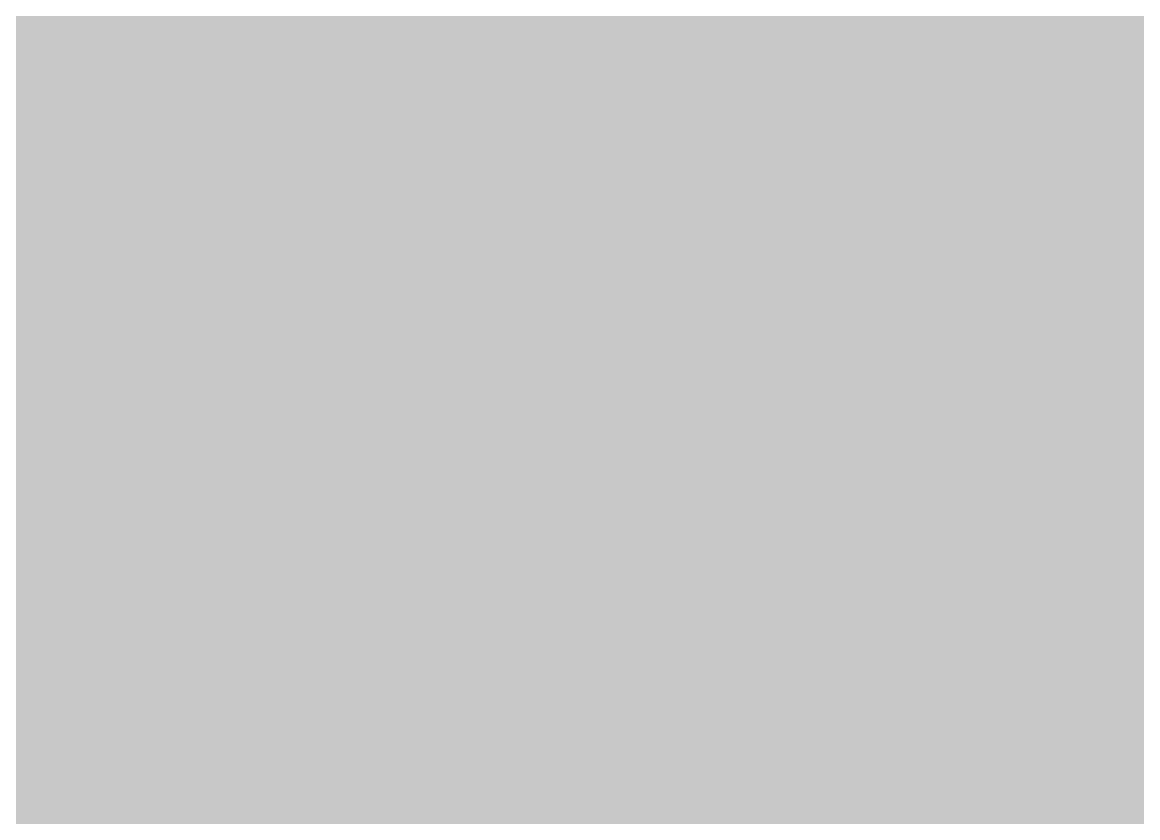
# Model space of a CAD drawing. Header units: millimetres. Extents: x -0.5 to 77.7, y -66.2 to -6.
# Drawn here: x 50.757 to 51.456, y -23.208 to -22.708 of the extents above; entities that cross this region are included whole.
import ezdxf

# ---------------------------------------------------------------- set-up
doc = ezdxf.new("R2010")
doc.units = ezdxf.units.MM
doc.header["$MEASUREMENT"] = 0
for name, color, linetype, true_color in [('Inner1', 7, 'Continuous', 0x999966), ('Inner2', 7, 'Continuous', 0x008000), ('Top-Silkscreen-Layer', 7, 'Continuous', 0xffcc00)]:
    doc.layers.add(name, color=color, linetype=linetype, true_color=true_color)

msp = doc.modelspace()

# ---------------------------------------------------------------- hatches: boundary and pattern name
at = {"layer": 'Inner1'}
msp.add_hatch(color=256, dxfattribs=at).paths.add_polyline_path([(77.23901, -6.45415), (77.23901, -65.68199), (-0.02286, -65.68199), (-0.02286, -6.45415)])

# ---------------------------------------------------------------- linework, layer by layer
at = {"layer": 'Inner2', "const_width": 0.4}
for points in [[(51.1811, -22.47904), (51.6891, -22.98705)], [(37.46507, -22.98705), (51.6891, -22.98705)]]:
    msp.add_lwpolyline(points, dxfattribs=at)
at = {"layer": 'Top-Silkscreen-Layer', "const_width": 0.254}
for points in [[(51.38329, -22.20631), (51.43699, -22.26426), (51.41219, -22.18949), (51.39378, -22.18939)], [(50.69897, -22.54673), (50.71969, -22.604), (50.7481, -22.57359), (50.7481, -22.55131), (50.73699, -22.54238)], [(50.99089, -22.5462), (50.98828, -22.59691), (50.99345, -22.608), (51.01542, -22.608), (51.04735, -22.55459)], [(50.59089, -22.5462), (50.6074, -22.6134), (50.62207, -22.62038), (50.63692, -22.61157), (50.65042, -22.55025), (50.64284, -22.53346), (50.62076, -22.53346), (50.59867, -22.53346)], [(50.60083, -22.66274), (50.5983, -22.7044), (50.6503, -22.68981), (50.65372, -22.67701), (50.64114, -22.66257)], [(50.70346, -22.66778), (50.69207, -22.68168), (50.70133, -22.69621), (50.73628, -22.69885), (50.7506, -22.68161), (50.73561, -22.66777)], [(51.00355, -22.66767), (50.99225, -22.68146), (51.00075, -22.69634), (51.03487, -22.69627), (51.04414, -22.68168), (51.03275, -22.66778)], [(50.60351, -22.78241), (50.59216, -22.79625), (50.60358, -22.81395), (50.63592, -22.814), (50.6506, -22.79635), (50.63657, -22.78246)]]:
    msp.add_lwpolyline(points, close=True, dxfattribs=at)

doc.saveas('drawing.dxf')
